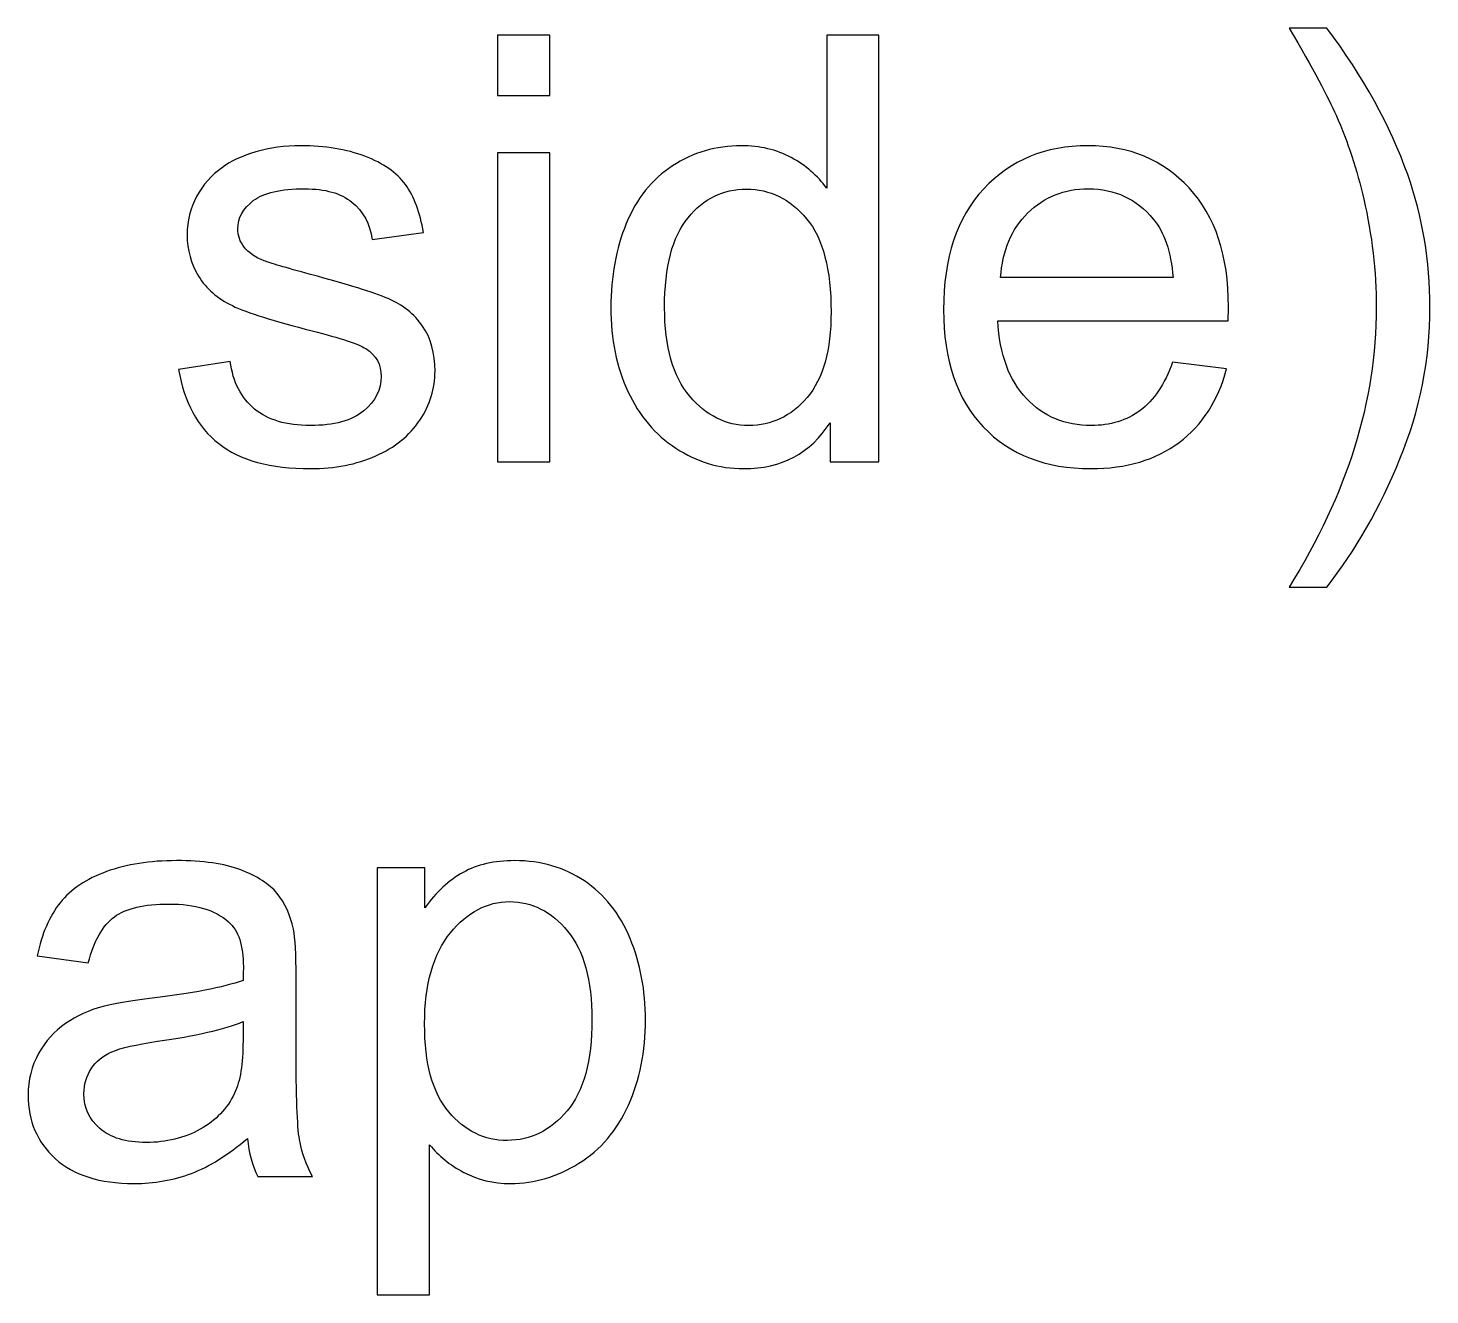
# Model space of a CAD drawing. Header units: centimetres. Extents: x -233 to -82, y 123 to 153.
# Drawn here: x -163.387 to -162.557, y 137.551 to 138.301 of the extents above; entities that cross this region are included whole.
import ezdxf

# ---------------------------------------------------------------- set-up
doc = ezdxf.new("R2010")
doc.units = ezdxf.units.CM
doc.header["$MEASUREMENT"] = 0
doc.layers.add('layer 1', color=7, linetype='Continuous')

msp = doc.modelspace()

# ---------------------------------------------------------------- linework, layer by layer
at = {"layer": 'layer 1'}
for points, knots in [([(-163.1089, 138.26154), (-163.1089, 138.26154), (-163.1089, 138.29714), (-163.1089, 138.29714), (-163.1089, 138.29714), (-163.1089, 138.29714), (-163.0779, 138.29714), (-163.0779, 138.29714), (-163.0779, 138.29714), (-163.0779, 138.29714), (-163.0779, 138.26154), (-163.0779, 138.26154), (-163.0779, 138.26154), (-163.0779, 138.26154), (-163.1089, 138.26154), (-163.1089, 138.26154)], [0, 0, 0, 0, 0.2, 0.2, 0.2, 0.2, 0.4, 0.4, 0.4, 0.4, 0.6, 0.6, 0.6, 0.6, 1, 1, 1, 1]), ([(-162.912, 138.04464), (-162.912, 138.04464), (-162.912, 138.06774), (-162.912, 138.06774), (-162.912, 138.06774), (-162.9236, 138.04964), (-162.9406, 138.04054), (-162.9631, 138.04054), (-162.9631, 138.04054), (-162.9777, 138.04054), (-162.9911, 138.04454), (-163.0033, 138.05264), (-163.0033, 138.05264), (-163.0156, 138.06064), (-163.025, 138.07184), (-163.0317, 138.08624), (-163.0317, 138.08624), (-163.0384, 138.10064), (-163.0418, 138.11724), (-163.0418, 138.13594), (-163.0418, 138.13594), (-163.0418, 138.15424), (-163.0388, 138.17074), (-163.0327, 138.18564), (-163.0327, 138.18564), (-163.0266, 138.20054), (-163.0175, 138.21194), (-163.0053, 138.21984), (-163.0053, 138.21984), (-162.9932, 138.22774), (-162.9796, 138.23174), (-162.9645, 138.23174), (-162.9645, 138.23174), (-162.9535, 138.23174), (-162.9437, 138.22944), (-162.935, 138.22474), (-162.935, 138.22474), (-162.9264, 138.22004), (-162.9194, 138.21404), (-162.914, 138.20654), (-162.914, 138.20654), (-162.914, 138.20654), (-162.914, 138.29714), (-162.914, 138.29714), (-162.914, 138.29714), (-162.914, 138.29714), (-162.8832, 138.29714), (-162.8832, 138.29714), (-162.8832, 138.29714), (-162.8832, 138.29714), (-162.8832, 138.04464), (-162.8832, 138.04464), (-162.8832, 138.04464), (-162.8832, 138.04464), (-162.912, 138.04464), (-162.912, 138.04464)], [0, 0, 0, 0, 0.066667, 0.066667, 0.066667, 0.066667, 0.133333, 0.133333, 0.133333, 0.133333, 0.2, 0.2, 0.2, 0.2, 0.266667, 0.266667, 0.266667, 0.266667, 0.333333, 0.333333, 0.333333, 0.333333, 0.4, 0.4, 0.4, 0.4, 0.466667, 0.466667, 0.466667, 0.466667, 0.533333, 0.533333, 0.533333, 0.533333, 0.6, 0.6, 0.6, 0.6, 0.666667, 0.666667, 0.666667, 0.666667, 0.733333, 0.733333, 0.733333, 0.733333, 0.8, 0.8, 0.8, 0.8, 0.866667, 0.866667, 0.866667, 0.866667, 1, 1, 1, 1]), ([(-162.6179, 137.97044), (-162.6179, 137.97044), (-162.6401, 137.97044), (-162.6401, 137.97044), (-162.6401, 137.97044), (-162.6058, 138.02554), (-162.5886, 138.08064), (-162.5886, 138.13594), (-162.5886, 138.13594), (-162.5886, 138.15754), (-162.5911, 138.17894), (-162.596, 138.20014), (-162.596, 138.20014), (-162.5999, 138.21744), (-162.6054, 138.23394), (-162.6124, 138.24984), (-162.6124, 138.24984), (-162.6169, 138.26014), (-162.6261, 138.27734), (-162.6401, 138.30144), (-162.6401, 138.30144), (-162.6401, 138.30144), (-162.6179, 138.30144), (-162.6179, 138.30144), (-162.6179, 138.30144), (-162.5963, 138.27264), (-162.5803, 138.24374), (-162.57, 138.21464), (-162.57, 138.21464), (-162.5612, 138.18964), (-162.5568, 138.16344), (-162.5568, 138.13614), (-162.5568, 138.13614), (-162.5568, 138.10514), (-162.5627, 138.07514), (-162.5746, 138.04624), (-162.5746, 138.04624), (-162.5865, 138.01724), (-162.6009, 137.99194), (-162.6179, 137.97044)], [0, 0, 0, 0, 0.090909, 0.090909, 0.090909, 0.090909, 0.181818, 0.181818, 0.181818, 0.181818, 0.272727, 0.272727, 0.272727, 0.272727, 0.363636, 0.363636, 0.363636, 0.363636, 0.454545, 0.454545, 0.454545, 0.454545, 0.545455, 0.545455, 0.545455, 0.545455, 0.636364, 0.636364, 0.636364, 0.636364, 0.727273, 0.727273, 0.727273, 0.727273, 0.818182, 0.818182, 0.818182, 0.818182, 1, 1, 1, 1]), ([(-163.2978, 138.09924), (-163.2978, 138.09924), (-163.2672, 138.10404), (-163.2672, 138.10404), (-163.2672, 138.10404), (-163.2655, 138.09174), (-163.2607, 138.08234), (-163.2528, 138.07584), (-163.2528, 138.07584), (-163.2449, 138.06934), (-163.2339, 138.06604), (-163.2198, 138.06604), (-163.2198, 138.06604), (-163.2056, 138.06604), (-163.195, 138.06894), (-163.1881, 138.07474), (-163.1881, 138.07474), (-163.1812, 138.08054), (-163.1778, 138.08734), (-163.1778, 138.09514), (-163.1778, 138.09514), (-163.1778, 138.10214), (-163.1808, 138.10764), (-163.1869, 138.11164), (-163.1869, 138.11164), (-163.1912, 138.11434), (-163.2017, 138.11784), (-163.2186, 138.12214), (-163.2186, 138.12214), (-163.2413, 138.12784), (-163.2571, 138.13284), (-163.2659, 138.13704), (-163.2659, 138.13704), (-163.2747, 138.14124), (-163.2814, 138.14704), (-163.2859, 138.15444), (-163.2859, 138.15444), (-163.2904, 138.16184), (-163.2927, 138.17004), (-163.2927, 138.17904), (-163.2927, 138.17904), (-163.2927, 138.18714), (-163.2908, 138.19474), (-163.2871, 138.20164), (-163.2871, 138.20164), (-163.2834, 138.20854), (-163.2783, 138.21434), (-163.2718, 138.21894), (-163.2718, 138.21894), (-163.267, 138.22254), (-163.2604, 138.22554), (-163.2521, 138.22804), (-163.2521, 138.22804), (-163.2438, 138.23054), (-163.2348, 138.23174), (-163.2253, 138.23174), (-163.2253, 138.23174), (-163.211, 138.23174), (-163.1984, 138.22964), (-163.1875, 138.22554), (-163.1875, 138.22554), (-163.1766, 138.22144), (-163.1686, 138.21584), (-163.1634, 138.20874), (-163.1634, 138.20874), (-163.1583, 138.20164), (-163.1547, 138.19224), (-163.1528, 138.18034), (-163.1528, 138.18034), (-163.1528, 138.18034), (-163.1831, 138.17624), (-163.1831, 138.17624), (-163.1831, 138.17624), (-163.1845, 138.18564), (-163.1885, 138.19304), (-163.1951, 138.19834), (-163.1951, 138.19834), (-163.2017, 138.20364), (-163.211, 138.20624), (-163.2231, 138.20624), (-163.2231, 138.20624), (-163.2373, 138.20624), (-163.2474, 138.20394), (-163.2535, 138.19924), (-163.2535, 138.19924), (-163.2596, 138.19454), (-163.2627, 138.18894), (-163.2627, 138.18264), (-163.2627, 138.18264), (-163.2627, 138.17854), (-163.2614, 138.17494), (-163.2589, 138.17174), (-163.2589, 138.17174), (-163.2564, 138.16844), (-163.2524, 138.16564), (-163.247, 138.16354), (-163.247, 138.16354), (-163.2439, 138.16234), (-163.2348, 138.15964), (-163.2196, 138.15554), (-163.2196, 138.15554), (-163.1977, 138.14964), (-163.1824, 138.14494), (-163.1737, 138.14124), (-163.1737, 138.14124), (-163.165, 138.13754), (-163.1582, 138.13204), (-163.1533, 138.12494), (-163.1533, 138.12494), (-163.1484, 138.11784), (-163.1459, 138.10894), (-163.1459, 138.09834), (-163.1459, 138.09834), (-163.1459, 138.08804), (-163.1489, 138.07834), (-163.1549, 138.06924), (-163.1549, 138.06924), (-163.161, 138.06014), (-163.1697, 138.05304), (-163.181, 138.04804), (-163.181, 138.04804), (-163.1924, 138.04304), (-163.2053, 138.04054), (-163.2196, 138.04054), (-163.2196, 138.04054), (-163.2434, 138.04054), (-163.2615, 138.04544), (-163.274, 138.05534), (-163.274, 138.05534), (-163.2865, 138.06524), (-163.2944, 138.07984), (-163.2978, 138.09924)], [0, 0, 0, 0, 0.029412, 0.029412, 0.029412, 0.029412, 0.058824, 0.058824, 0.058824, 0.058824, 0.088235, 0.088235, 0.088235, 0.088235, 0.117647, 0.117647, 0.117647, 0.117647, 0.147059, 0.147059, 0.147059, 0.147059, 0.176471, 0.176471, 0.176471, 0.176471, 0.205882, 0.205882, 0.205882, 0.205882, 0.235294, 0.235294, 0.235294, 0.235294, 0.264706, 0.264706, 0.264706, 0.264706, 0.294118, 0.294118, 0.294118, 0.294118, 0.323529, 0.323529, 0.323529, 0.323529, 0.352941, 0.352941, 0.352941, 0.352941, 0.382353, 0.382353, 0.382353, 0.382353, 0.411765, 0.411765, 0.411765, 0.411765, 0.441176, 0.441176, 0.441176, 0.441176, 0.470588, 0.470588, 0.470588, 0.470588, 0.5, 0.5, 0.5, 0.5, 0.529412, 0.529412, 0.529412, 0.529412, 0.558824, 0.558824, 0.558824, 0.558824, 0.588235, 0.588235, 0.588235, 0.588235, 0.617647, 0.617647, 0.617647, 0.617647, 0.647059, 0.647059, 0.647059, 0.647059, 0.676471, 0.676471, 0.676471, 0.676471, 0.705882, 0.705882, 0.705882, 0.705882, 0.735294, 0.735294, 0.735294, 0.735294, 0.764706, 0.764706, 0.764706, 0.764706, 0.794118, 0.794118, 0.794118, 0.794118, 0.823529, 0.823529, 0.823529, 0.823529, 0.852941, 0.852941, 0.852941, 0.852941, 0.882353, 0.882353, 0.882353, 0.882353, 0.911765, 0.911765, 0.911765, 0.911765, 0.941176, 0.941176, 0.941176, 0.941176, 1, 1, 1, 1]), ([(-162.7092, 138.10354), (-162.7092, 138.10354), (-162.6772, 138.09954), (-162.6772, 138.09954), (-162.6772, 138.09954), (-162.6823, 138.08084), (-162.6916, 138.06634), (-162.7053, 138.05604), (-162.7053, 138.05604), (-162.719, 138.04574), (-162.7364, 138.04054), (-162.7576, 138.04054), (-162.7576, 138.04054), (-162.7844, 138.04054), (-162.8056, 138.04874), (-162.8213, 138.06524), (-162.8213, 138.06524), (-162.837, 138.08174), (-162.8448, 138.10484), (-162.8448, 138.13454), (-162.8448, 138.13454), (-162.8448, 138.16534), (-162.8369, 138.18924), (-162.821, 138.20624), (-162.821, 138.20624), (-162.8051, 138.22324), (-162.7846, 138.23174), (-162.7593, 138.23174), (-162.7593, 138.23174), (-162.7349, 138.23174), (-162.7149, 138.22344), (-162.6994, 138.20674), (-162.6994, 138.20674), (-162.6839, 138.19004), (-162.6761, 138.16664), (-162.6761, 138.13644), (-162.6761, 138.13644), (-162.6761, 138.13464), (-162.6762, 138.13184), (-162.6763, 138.12814), (-162.6763, 138.12814), (-162.6763, 138.12814), (-162.8127, 138.12814), (-162.8127, 138.12814), (-162.8127, 138.12814), (-162.8116, 138.10804), (-162.8059, 138.09274), (-162.7957, 138.08204), (-162.7957, 138.08204), (-162.7855, 138.07134), (-162.7727, 138.06604), (-162.7574, 138.06604), (-162.7574, 138.06604), (-162.7461, 138.06604), (-162.7364, 138.06904), (-162.7283, 138.07504), (-162.7283, 138.07504), (-162.7203, 138.08094), (-162.7139, 138.09044), (-162.7092, 138.10354)], [0, 0, 0, 0, 0.0625, 0.0625, 0.0625, 0.0625, 0.125, 0.125, 0.125, 0.125, 0.1875, 0.1875, 0.1875, 0.1875, 0.25, 0.25, 0.25, 0.25, 0.3125, 0.3125, 0.3125, 0.3125, 0.375, 0.375, 0.375, 0.375, 0.4375, 0.4375, 0.4375, 0.4375, 0.5, 0.5, 0.5, 0.5, 0.5625, 0.5625, 0.5625, 0.5625, 0.625, 0.625, 0.625, 0.625, 0.6875, 0.6875, 0.6875, 0.6875, 0.75, 0.75, 0.75, 0.75, 0.8125, 0.8125, 0.8125, 0.8125, 0.875, 0.875, 0.875, 0.875, 1, 1, 1, 1]), ([(-163.1089, 138.04464), (-163.1089, 138.04464), (-163.1089, 138.22754), (-163.1089, 138.22754), (-163.1089, 138.22754), (-163.1089, 138.22754), (-163.0779, 138.22754), (-163.0779, 138.22754), (-163.0779, 138.22754), (-163.0779, 138.22754), (-163.0779, 138.04464), (-163.0779, 138.04464), (-163.0779, 138.04464), (-163.0779, 138.04464), (-163.1089, 138.04464), (-163.1089, 138.04464)], [0, 0, 0, 0, 0.2, 0.2, 0.2, 0.2, 0.4, 0.4, 0.4, 0.4, 0.6, 0.6, 0.6, 0.6, 1, 1, 1, 1]), ([(-163.01, 138.13594), (-163.01, 138.11254), (-163.005, 138.09504), (-162.9951, 138.08344), (-162.9951, 138.08344), (-162.9852, 138.07184), (-162.9736, 138.06604), (-162.9602, 138.06604), (-162.9602, 138.06604), (-162.9467, 138.06604), (-162.9351, 138.07154), (-162.9256, 138.08264), (-162.9256, 138.08264), (-162.9161, 138.09374), (-162.9114, 138.11064), (-162.9114, 138.13334), (-162.9114, 138.13334), (-162.9114, 138.15844), (-162.9162, 138.17684), (-162.9259, 138.18854), (-162.9259, 138.18854), (-162.9356, 138.20024), (-162.9475, 138.20604), (-162.9616, 138.20604), (-162.9616, 138.20604), (-162.9753, 138.20604), (-162.9868, 138.20044), (-162.9961, 138.18914), (-162.9961, 138.18914), (-163.0054, 138.17784), (-163.01, 138.16014), (-163.01, 138.13594)], [0, 0, 0, 0, 0.111111, 0.111111, 0.111111, 0.111111, 0.222222, 0.222222, 0.222222, 0.222222, 0.333333, 0.333333, 0.333333, 0.333333, 0.444444, 0.444444, 0.444444, 0.444444, 0.555556, 0.555556, 0.555556, 0.555556, 0.666667, 0.666667, 0.666667, 0.666667, 0.777778, 0.777778, 0.777778, 0.777778, 1, 1, 1, 1]), ([(-162.811, 138.15364), (-162.811, 138.15364), (-162.7089, 138.15364), (-162.7089, 138.15364), (-162.7089, 138.15364), (-162.7102, 138.16904), (-162.7141, 138.18064), (-162.7206, 138.18834), (-162.7206, 138.18834), (-162.7305, 138.20024), (-162.7433, 138.20624), (-162.759, 138.20624), (-162.759, 138.20624), (-162.7733, 138.20624), (-162.7852, 138.20144), (-162.7949, 138.19194), (-162.7949, 138.19194), (-162.8046, 138.18244), (-162.81, 138.16964), (-162.811, 138.15364)], [0, 0, 0, 0, 0.166667, 0.166667, 0.166667, 0.166667, 0.333333, 0.333333, 0.333333, 0.333333, 0.5, 0.5, 0.5, 0.5, 0.666667, 0.666667, 0.666667, 0.666667, 1, 1, 1, 1]), ([(-163.257, 137.64391), (-163.2685, 137.63411), (-163.2795, 137.62721), (-163.2901, 137.62321), (-163.2901, 137.62321), (-163.3008, 137.61921), (-163.3122, 137.61721), (-163.3243, 137.61721), (-163.3243, 137.61721), (-163.3444, 137.61721), (-163.3599, 137.62211), (-163.3707, 137.63191), (-163.3707, 137.63191), (-163.3815, 137.64171), (-163.3869, 137.65421), (-163.3869, 137.66951), (-163.3869, 137.66951), (-163.3869, 137.67851), (-163.3848, 137.68671), (-163.3807, 137.69411), (-163.3807, 137.69411), (-163.3766, 137.70151), (-163.3713, 137.70741), (-163.3647, 137.71191), (-163.3647, 137.71191), (-163.3581, 137.71641), (-163.3507, 137.71981), (-163.3424, 137.72211), (-163.3424, 137.72211), (-163.3363, 137.72371), (-163.3272, 137.72521), (-163.3149, 137.72671), (-163.3149, 137.72671), (-163.2898, 137.72971), (-163.2714, 137.73331), (-163.2596, 137.73741), (-163.2596, 137.73741), (-163.2595, 137.74171), (-163.2594, 137.74441), (-163.2594, 137.74551), (-163.2594, 137.74551), (-163.2594, 137.75811), (-163.2623, 137.76701), (-163.2682, 137.77221), (-163.2682, 137.77221), (-163.2761, 137.77921), (-163.2879, 137.78271), (-163.3035, 137.78271), (-163.3035, 137.78271), (-163.3181, 137.78271), (-163.3289, 137.78021), (-163.3358, 137.77511), (-163.3358, 137.77511), (-163.3427, 137.77001), (-163.3479, 137.76091), (-163.3512, 137.74791), (-163.3512, 137.74791), (-163.3512, 137.74791), (-163.3815, 137.75201), (-163.3815, 137.75201), (-163.3815, 137.75201), (-163.3788, 137.76501), (-163.3742, 137.77551), (-163.3679, 137.78351), (-163.3679, 137.78351), (-163.3616, 137.79141), (-163.3524, 137.79761), (-163.3405, 137.80191), (-163.3405, 137.80191), (-163.3286, 137.80621), (-163.3147, 137.80841), (-163.299, 137.80841), (-163.299, 137.80841), (-163.2834, 137.80841), (-163.2707, 137.80661), (-163.2609, 137.80291), (-163.2609, 137.80291), (-163.2512, 137.79921), (-163.244, 137.79451), (-163.2394, 137.78901), (-163.2394, 137.78901), (-163.2348, 137.78341), (-163.2316, 137.77641), (-163.2298, 137.76791), (-163.2298, 137.76791), (-163.2287, 137.76261), (-163.2282, 137.75311), (-163.2282, 137.73931), (-163.2282, 137.73931), (-163.2282, 137.73931), (-163.2282, 137.69801), (-163.2282, 137.69801), (-163.2282, 137.69801), (-163.2282, 137.66911), (-163.2275, 137.65091), (-163.2262, 137.64331), (-163.2262, 137.64331), (-163.2249, 137.63561), (-163.2223, 137.62831), (-163.2184, 137.62131), (-163.2184, 137.62131), (-163.2184, 137.62131), (-163.2508, 137.62131), (-163.2508, 137.62131), (-163.2508, 137.62131), (-163.254, 137.62771), (-163.2561, 137.63521), (-163.257, 137.64391)], [0, 0, 0, 0, 0.035714, 0.035714, 0.035714, 0.035714, 0.071429, 0.071429, 0.071429, 0.071429, 0.107143, 0.107143, 0.107143, 0.107143, 0.142857, 0.142857, 0.142857, 0.142857, 0.178571, 0.178571, 0.178571, 0.178571, 0.214286, 0.214286, 0.214286, 0.214286, 0.25, 0.25, 0.25, 0.25, 0.285714, 0.285714, 0.285714, 0.285714, 0.321429, 0.321429, 0.321429, 0.321429, 0.357143, 0.357143, 0.357143, 0.357143, 0.392857, 0.392857, 0.392857, 0.392857, 0.428571, 0.428571, 0.428571, 0.428571, 0.464286, 0.464286, 0.464286, 0.464286, 0.5, 0.5, 0.5, 0.5, 0.535714, 0.535714, 0.535714, 0.535714, 0.571429, 0.571429, 0.571429, 0.571429, 0.607143, 0.607143, 0.607143, 0.607143, 0.642857, 0.642857, 0.642857, 0.642857, 0.678571, 0.678571, 0.678571, 0.678571, 0.714286, 0.714286, 0.714286, 0.714286, 0.75, 0.75, 0.75, 0.75, 0.785714, 0.785714, 0.785714, 0.785714, 0.821429, 0.821429, 0.821429, 0.821429, 0.857143, 0.857143, 0.857143, 0.857143, 0.892857, 0.892857, 0.892857, 0.892857, 0.928571, 0.928571, 0.928571, 0.928571, 1, 1, 1, 1]), ([(-163.1801, 137.55121), (-163.1801, 137.55121), (-163.1801, 137.80421), (-163.1801, 137.80421), (-163.1801, 137.80421), (-163.1801, 137.80421), (-163.1519, 137.80421), (-163.1519, 137.80421), (-163.1519, 137.80421), (-163.1519, 137.80421), (-163.1519, 137.78051), (-163.1519, 137.78051), (-163.1519, 137.78051), (-163.1452, 137.78981), (-163.1377, 137.79671), (-163.1293, 137.80141), (-163.1293, 137.80141), (-163.121, 137.80611), (-163.1108, 137.80841), (-163.0988, 137.80841), (-163.0988, 137.80841), (-163.0832, 137.80841), (-163.0694, 137.80441), (-163.0575, 137.79641), (-163.0575, 137.79641), (-163.0456, 137.78831), (-163.0365, 137.77701), (-163.0304, 137.76231), (-163.0304, 137.76231), (-163.0243, 137.74761), (-163.0213, 137.73161), (-163.0213, 137.71411), (-163.0213, 137.71411), (-163.0213, 137.69541), (-163.0247, 137.67861), (-163.0314, 137.66361), (-163.0314, 137.66361), (-163.0381, 137.64861), (-163.0479, 137.63711), (-163.0607, 137.62921), (-163.0607, 137.62921), (-163.0735, 137.62121), (-163.087, 137.61721), (-163.1011, 137.61721), (-163.1011, 137.61721), (-163.1114, 137.61721), (-163.1207, 137.61941), (-163.1289, 137.62381), (-163.1289, 137.62381), (-163.1371, 137.62811), (-163.1438, 137.63361), (-163.1491, 137.64021), (-163.1491, 137.64021), (-163.1491, 137.64021), (-163.1491, 137.55121), (-163.1491, 137.55121), (-163.1491, 137.55121), (-163.1491, 137.55121), (-163.1801, 137.55121), (-163.1801, 137.55121)], [0, 0, 0, 0, 0.0625, 0.0625, 0.0625, 0.0625, 0.125, 0.125, 0.125, 0.125, 0.1875, 0.1875, 0.1875, 0.1875, 0.25, 0.25, 0.25, 0.25, 0.3125, 0.3125, 0.3125, 0.3125, 0.375, 0.375, 0.375, 0.375, 0.4375, 0.4375, 0.4375, 0.4375, 0.5, 0.5, 0.5, 0.5, 0.5625, 0.5625, 0.5625, 0.5625, 0.625, 0.625, 0.625, 0.625, 0.6875, 0.6875, 0.6875, 0.6875, 0.75, 0.75, 0.75, 0.75, 0.8125, 0.8125, 0.8125, 0.8125, 0.875, 0.875, 0.875, 0.875, 1, 1, 1, 1]), ([(-163.1521, 137.71171), (-163.1521, 137.68821), (-163.1473, 137.67081), (-163.1378, 137.65961), (-163.1378, 137.65961), (-163.1283, 137.64831), (-163.1167, 137.64271), (-163.1031, 137.64271), (-163.1031, 137.64271), (-163.0894, 137.64271), (-163.0776, 137.64851), (-163.0677, 137.66021), (-163.0677, 137.66021), (-163.0579, 137.67181), (-163.053, 137.68981), (-163.053, 137.71431), (-163.053, 137.71431), (-163.053, 137.73761), (-163.0578, 137.75511), (-163.0674, 137.76671), (-163.0674, 137.76671), (-163.077, 137.77831), (-163.0885, 137.78411), (-163.1018, 137.78411), (-163.1018, 137.78411), (-163.115, 137.78411), (-163.1267, 137.77791), (-163.1368, 137.76561), (-163.1368, 137.76561), (-163.147, 137.75321), (-163.1521, 137.73521), (-163.1521, 137.71171)], [0, 0, 0, 0, 0.111111, 0.111111, 0.111111, 0.111111, 0.222222, 0.222222, 0.222222, 0.222222, 0.333333, 0.333333, 0.333333, 0.333333, 0.444444, 0.444444, 0.444444, 0.444444, 0.555556, 0.555556, 0.555556, 0.555556, 0.666667, 0.666667, 0.666667, 0.666667, 0.777778, 0.777778, 0.777778, 0.777778, 1, 1, 1, 1]), ([(-163.2596, 137.71311), (-163.2708, 137.70851), (-163.2877, 137.70461), (-163.3102, 137.70141), (-163.3102, 137.70141), (-163.3229, 137.69951), (-163.3319, 137.69751), (-163.3372, 137.69521), (-163.3372, 137.69521), (-163.3425, 137.69291), (-163.3466, 137.68961), (-163.3495, 137.68521), (-163.3495, 137.68521), (-163.3524, 137.68071), (-163.3538, 137.67581), (-163.3538, 137.67041), (-163.3538, 137.67041), (-163.3538, 137.66211), (-163.3507, 137.65531), (-163.3444, 137.64981), (-163.3444, 137.64981), (-163.3381, 137.64431), (-163.329, 137.64151), (-163.3169, 137.64151), (-163.3169, 137.64151), (-163.305, 137.64151), (-163.2943, 137.64411), (-163.285, 137.64931), (-163.285, 137.64931), (-163.2757, 137.65451), (-163.2689, 137.66161), (-163.2646, 137.67071), (-163.2646, 137.67071), (-163.2613, 137.67771), (-163.2596, 137.68801), (-163.2596, 137.70171), (-163.2596, 137.70171), (-163.2596, 137.70171), (-163.2596, 137.71311), (-163.2596, 137.71311)], [0, 0, 0, 0, 0.090909, 0.090909, 0.090909, 0.090909, 0.181818, 0.181818, 0.181818, 0.181818, 0.272727, 0.272727, 0.272727, 0.272727, 0.363636, 0.363636, 0.363636, 0.363636, 0.454545, 0.454545, 0.454545, 0.454545, 0.545455, 0.545455, 0.545455, 0.545455, 0.636364, 0.636364, 0.636364, 0.636364, 0.727273, 0.727273, 0.727273, 0.727273, 0.818182, 0.818182, 0.818182, 0.818182, 1, 1, 1, 1])]:
    msp.add_open_spline(points, degree=3, knots=knots, dxfattribs=at)

doc.saveas('drawing.dxf')
